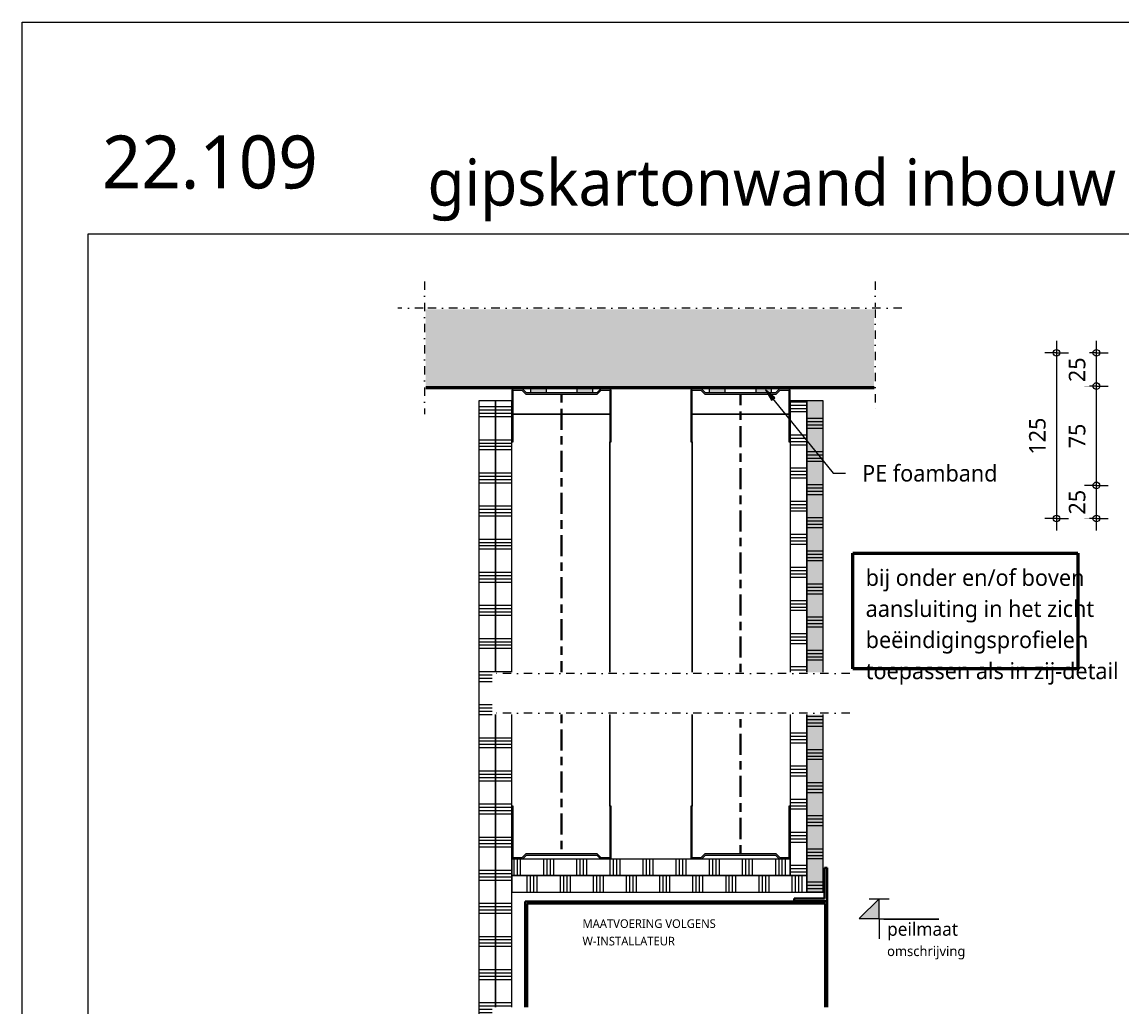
# Model space of a CAD drawing. Header units: millimetres. Extents: x -617 to 12931, y -7813 to -1363.
# Drawn here: x 8731 to 9562, y -2108 to -1363 of the extents above; entities that cross this region are included whole.
import ezdxf

# ---------------------------------------------------------------- set-up
doc = ezdxf.new("R2010")
doc.units = ezdxf.units.MM
doc.linetypes.add('Center', pattern=[31.75, 6.35, -4.7625, 15.875, -4.7625])
doc.linetypes.add('Dash dot', pattern=[15.875, 6.35, -4.7625, 0, -4.7625])
for name, color, linetype, lineweight in [('A-ANNO-DIMS', 211, 'Continuous', 13), ('A-ANNO-DIMS-5', 211, 'Continuous', 13), ('A-ANNO-NOTE', 131, 'Continuous', 18), ('A-DETL', 90, 'Continuous', 13), ('A-DETL-CNTR', 5, 'Center', 35), ('A-DETL-GENF', 92, 'Continuous', 18), ('A-DETL-MBND', 5, 'Continuous', 25), ('G-ANNO-TEXT', 231, 'Continuous', 13)]:
    doc.layers.add(name, color=color, linetype=linetype, lineweight=lineweight)
doc.styles.add('Segoe UI', font='segoeui.ttf', dxfattribs={"height": 7.5})
doc.styles.add('Segoe UI_1', font='segoeui.ttf', dxfattribs={"height": 10})
doc.styles.add('Segoe UI_3', font='segoeui.ttf', dxfattribs={"height": 12.5})
doc.styles.add('Segoe UI_5', font='segoeui.ttf', dxfattribs={"height": 40})
doc.styles.add('Segoe UI_6', font='segoeui.ttf', dxfattribs={"height": 35})
doc.styles.add('Segoe UI_7', font='segoeui.ttf', dxfattribs={"height": 6.5})
doc.dimstyles.new('2_5_mm', dxfattribs={"dimscale": 304.8, "dimtxt": 13.092049, "dimasz": 0.016404, "dimexe": 0.029528, "dimexo": 0.0625, "dimgap": 0.014764, "dimtad": 1, "dimdec": 0, "dimzin": 0, "dimdsep": 46, "dimtxsty": 'Segoe UI_3', "dimblk1": 'DOTBLANK', "dimblk2": 'DOTBLANK', "dimsah": 1, "dimcen": 0.09, "dimdle": 0.029528, "dimazin": 0, "dimtfac": 1, "dimtdec": 4, "dimtix": 1, "dimtmove": 0, "dimatfit": 3, "dimfxl": 0.029528, "dimfxlon": 1, "dimtvp": 1, "dimtfill": 1, "dimtolj": 1, "dimtzin": 0, "dimarcsym": 2})

# ---------------------------------------------------------------- blocks, each defined once
blk = doc.blocks.new('40  gipsplaat - D12_5-2957521-22_1 Principedetails metalstud')
at = {"layer": 'A-DETL-GENF', "lineweight": 13}
h = blk.add_hatch(dxfattribs=at)
h.set_pattern_fill('FP_322', color=256, style=0, pattern_type=2)
h.set_pattern_definition([(270, (2017.628, 9322.962), (25, 1e-15), []), (270, (2020.128, 9322.962), (25, 1e-15), []), (270, (2022.628, 9322.962), (25, 1e-15), []), (270, (2025.128, 9322.962), (25, 1e-15), [])])
h.paths.add_polyline_path([(0, 12.5), (0, 0), (121.5, 0), (121.5, 12.5), (12.5, 12.5)])
h.paths.add_polyline_path([(153.52, 12.5), (153.52, 0), (358.5, 0), (358.5, 12.5), (327.5, 12.5)])
at = {"layer": 'A-DETL-GENF'}
for p, q in [((12.5, 12.5), (0, 12.5)), ((0, 12.5), (0, 0)), ((0, 12.5), (0, 0)), ((13.5, 12.5), (12.5, 12.5)), ((13.5, 12.5), (12.5, 12.5)), ((52.5, 12.5), (13.5, 12.5)), ((121.5, 12.5), (52.5, 12.5)), ((121.5, 12.5), (52.5, 12.5)), ((327.5, 12.5), (153.52, 12.5)), ((327.5, 12.5), (153.52, 12.5)), ((358.5, 12.5), (327.5, 12.5)), ((358.5, 0), (358.5, 12.5)), ((358.5, 0), (358.5, 12.5)), ((0, 0), (121.5, 0)), ((153.52, 0), (358.5, 0))]:
    blk.add_line(p, q, dxfattribs=at)
blk = doc.blocks.new('40  gipsplaat - stootvast D12_5-2957522-22_1 Principedetails metalstud')
at = {"layer": 'A-DETL-GENF'}
h = blk.add_hatch(color=256, dxfattribs=at)
h.paths.add_polyline_path([(0, 0), (134, 0), (134, 12.5), (0, 12.5)])
h.paths.add_polyline_path([(166.02, 12.5), (166.02, 0), (371, 0), (371, 12.5)])
at = {"layer": 'A-DETL-GENF', "lineweight": 13}
h = blk.add_hatch(dxfattribs=at)
h.set_pattern_fill('FP_323', color=256, style=0, pattern_type=2)
h.set_pattern_definition([(270, (2030.128, 9335.462), (25, 1e-15), []), (270, (2032.628, 9335.462), (25, 1e-15), []), (270, (2035.128, 9335.462), (25, 1e-15), []), (270, (2037.628, 9335.462), (25, 1e-15), [])])
h.paths.add_polyline_path([(0, 0), (134, 0), (134, 12.5), (0, 12.5)])
h.paths.add_polyline_path([(166.02, 12.5), (166.02, 0), (371, 0), (371, 12.5)])
at = {"layer": 'A-DETL-GENF'}
for p, q in [((12.5, 12.5), (0, 12.5)), ((0, 12.5), (0, 0)), ((0, 12.5), (0, 0)), ((134, 12.5), (12.5, 12.5)), ((134, 12.5), (12.5, 12.5)), ((371, 12.5), (166.02, 12.5)), ((371, 12.5), (166.02, 12.5)), ((371, 0), (371, 12.5)), ((371, 0), (371, 12.5)), ((0, 0), (134, 0)), ((0, 0), (134, 0)), ((166.02, 0), (371, 0)), ((166.02, 0), (371, 0))]:
    blk.add_line(p, q, dxfattribs=at)
blk = doc.blocks.new('22 metalstud profiel - 75 mm hor-V257-22_1 Principedetails metalstud')
at = {"layer": 'A-DETL-GENF'}
blk.add_hatch(color=256, dxfattribs=at).paths.add_polyline_path([(-36.5, 0), (-37.5, -1), (-37.5, -40), (-36.5, -40), (-36.5, -1), (-29.91, -1), (-26.91, -4), (26.91, -4), (29.91, -1), (36.5, -1), (36.5, -40), (37.5, -40), (37.5, -1), (36.5, 0), (29.5, 0), (26.5, -3), (-26.5, -3), (-29.5, 0)])
for p, q in [((-36.5, 0), (-37.5, -1)), ((-26.5, -3), (-29.5, 0)), ((29.5, 0), (26.5, -3)), ((37.5, -1), (36.5, 0)), ((-37.5, -1), (-37.5, -40)), ((-36.5, -40), (-36.5, -1)), ((-36.5, -1), (-29.91, -1)), ((-29.91, -1), (-26.91, -4)), ((-26.91, -4), (26.91, -4)), ((26.5, -3), (-26.5, -3)), ((26.91, -4), (29.91, -1)), ((29.91, -1), (36.5, -1)), ((36.5, -1), (36.5, -40)), ((37.5, -40), (37.5, -1)), ((-37.5, -40), (-36.5, -40)), ((36.5, -40), (37.5, -40)), ((37.5, -40), (36.5, -40))]:
    blk.add_line(p, q, dxfattribs=at)
blk = doc.blocks.new('40  gipsplaat - D12_5-2957523-22_1 Principedetails metalstud')
at = {"layer": 'A-DETL-GENF', "lineweight": 13}
h = blk.add_hatch(dxfattribs=at)
h.set_pattern_fill('FP_324', color=256, style=0, pattern_type=2)
h.set_pattern_definition([(270, (2563.963, 9087.962), (25, 1e-15), []), (270, (2566.463, 9087.962), (25, 1e-15), []), (270, (2568.963, 9087.962), (25, 1e-15), []), (270, (2571.463, 9087.962), (25, 1e-15), [])])
h.paths.add_polyline_path([(0, 0), (149, 0), (149, 2.5), (197.98, 2.5), (197.98, 0), (414.83, 0), (414.83, 2.5), (446.85, 2.5), (446.85, 0), (667.83, 0), (667.83, 2.5), (699.85, 2.5), (699.85, 0), (904.83, 0), (904.83, 12.5), (0, 12.5), (0, 2.5)])
at = {"layer": 'A-DETL-GENF'}
for p, q in [((904.83, 12.5), (0, 12.5)), ((904.83, 12.5), (0, 12.5)), ((904.83, 0), (904.83, 12.5)), ((904.83, 0), (904.83, 12.5)), ((446.85, 0), (667.83, 0)), ((699.85, 0), (904.83, 0))]:
    blk.add_line(p, q, dxfattribs=at)
blk = doc.blocks.new('40  gipsplaat - D12_5-V258-22_1 Principedetails metalstud')
at = {"layer": 'A-DETL-GENF', "lineweight": 13}
h = blk.add_hatch(dxfattribs=at)
h.set_pattern_fill('FP_325', color=256, style=0, pattern_type=2)
h.set_pattern_definition([(270, (2563.963, 9100.462), (25, 1e-15), []), (270, (2566.463, 9100.462), (25, 1e-15), []), (270, (2568.963, 9100.462), (25, 1e-15), []), (270, (2571.463, 9100.462), (25, 1e-15), [])])
h.paths.add_polyline_path([(0, 0), (149, 0), (149, 12.5), (0, 12.5)])
h.paths.add_polyline_path([(197.98, 12.5), (197.98, 0), (414.83, 0), (414.83, 12.5), (288.83, 12.5)])
h.paths.add_polyline_path([(446.85, 12.5), (446.85, 0), (667.83, 0), (667.83, 12.5), (533.83, 12.5)])
h.paths.add_polyline_path([(699.85, 0), (904.83, 0), (904.83, 12.5), (699.85, 12.5)])
at = {"layer": 'A-DETL-GENF'}
for p, q in [((667.83, 12.5), (446.85, 12.5)), ((667.83, 12.5), (446.85, 12.5)), ((904.83, 12.5), (699.85, 12.5)), ((904.83, 12.5), (699.85, 12.5)), ((904.83, 0), (904.83, 12.5)), ((904.83, 0), (904.83, 12.5)), ((446.85, 0), (533.83, 0)), ((446.85, 0), (533.83, 0)), ((533.83, 0), (558.83, 0)), ((558.83, 0), (559.83, 0)), ((558.83, 0), (559.83, 0)), ((559.83, 0), (598.83, 0)), ((598.83, 0), (667.83, 0)), ((598.83, 0), (667.83, 0)), ((699.85, 0), (873.83, 0)), ((699.85, 0), (873.83, 0)), ((873.83, 0), (904.83, 0))]:
    blk.add_line(p, q, dxfattribs=at)
blk = doc.blocks.new('22 metalstud profiel - 75 mm hor-V259-22_1 Principedetails metalstud')
at = {"layer": 'A-DETL-GENF'}
blk.add_hatch(color=256, dxfattribs=at).paths.add_polyline_path([(-36.5, 0), (-29.5, 0), (-26.5, 3), (26.5, 3), (29.5, 0), (36.5, 0), (37.5, 1), (37.5, 40), (36.5, 40), (36.5, 1), (29.91, 1), (26.91, 4), (-26.91, 4), (-29.91, 1), (-36.5, 1), (-36.5, 40), (-37.5, 40), (-37.5, 1)])
for p, q in [((-36.5, 40), (-37.5, 40)), ((-37.5, 40), (-37.5, 1)), ((-36.5, 1), (-36.5, 40)), ((36.5, 40), (36.5, 1)), ((37.5, 40), (36.5, 40)), ((37.5, 40), (36.5, 40)), ((37.5, 1), (37.5, 40)), ((-37.5, 1), (-36.5, 0)), ((-29.91, 1), (-36.5, 1)), ((-26.91, 4), (-29.91, 1)), ((-29.5, 0), (-26.5, 3)), ((26.91, 4), (-26.91, 4)), ((-26.5, 3), (26.5, 3)), ((26.5, 3), (29.5, 0)), ((29.91, 1), (26.91, 4)), ((36.5, 1), (29.91, 1)), ((36.5, 0), (37.5, 1))]:
    blk.add_line(p, q, dxfattribs=at)
blk = doc.blocks.new('40  gipsplaat - D12_5-2957524-22_1 Principedetails metalstud')
at = {"layer": 'A-DETL-GENF', "lineweight": 13}
h = blk.add_hatch(dxfattribs=at)
h.set_pattern_fill('FP_328', color=256, style=0, pattern_type=2)
h.set_pattern_definition([(270, (9300.462, -1995.128), (25, 1e-15), []), (270, (9297.962, -1995.128), (25, 1e-15), []), (270, (9295.462, -1995.128), (25, 1e-15), []), (270, (9292.962, -1995.128), (25, 1e-15), [])])
h.paths.add_polyline_path([(162.52, 12.5), (0, 12.5), (0, 0), (210, 0), (210, 12.5)])
at = {"layer": 'A-DETL-GENF'}
for p, q in [((210, 12.5), (0, 12.5)), ((0, 12.5), (0, 0)), ((0, 12.5), (0, 0)), ((210, 0), (210, 12.5)), ((210, 0), (210, 12.5)), ((0, 0), (210, 0)), ((0, 0), (210, 0))]:
    blk.add_line(p, q, dxfattribs=at)
blk = doc.blocks.new('40  gipsplaat - D12_5-2957525-22_1 Principedetails metalstud')
at = {"layer": 'A-DETL-GENF', "lineweight": 13}
h = blk.add_hatch(dxfattribs=at)
h.set_pattern_fill('FP_329', color=256, style=0, pattern_type=2)
h.set_pattern_definition([(270, (9312.962, -2007.628), (25, 1e-15), []), (270, (9310.462, -2007.628), (25, 1e-15), []), (270, (9307.962, -2007.628), (25, 1e-15), []), (270, (9305.462, -2007.628), (25, 1e-15), [])])
h.paths.add_polyline_path([(175.02, 12.5), (0, 12.5), (0, 0), (222.5, 0), (222.5, 12.5)])
at = {"layer": 'A-DETL-GENF'}
for p, q in [((222.5, 12.5), (0, 12.5)), ((0, 12.5), (0, 0)), ((222.5, 12.5), (0, 12.5)), ((0, 12.5), (0, 0)), ((222.5, 0), (222.5, 12.5)), ((222.5, 0), (222.5, 12.5)), ((0, 0), (222.5, 0)), ((0, 0), (222.5, 0))]:
    blk.add_line(p, q, dxfattribs=at)
blk = doc.blocks.new('22 metalstud profiel - 75 mm hor-4394542-22_1 Principedetails metalstud')
at = {"layer": 'A-DETL-GENF'}
for points in [[(-36.5, 40), (-37.5, 40), (-37.5, 1), (-36.5, 0), (-29.5, 0), (-26.5, 3), (26.5, 3), (29.5, 0), (36.5, 0), (37.5, 1), (37.5, 40), (36.5, 40), (36.5, 1), (29.91, 1), (26.91, 4), (-26.91, 4), (-29.91, 1), (-36.5, 1)], [(-23.5, 3), (-23.5, -1), (-11.5, -1), (-11.5, 3)], [(23.5, 3), (11.5, 3), (11.5, -1), (23.5, -1)]]:
    blk.add_hatch(color=256, dxfattribs=at).paths.add_polyline_path(points)
for p, q in [((-36.5, 40), (-37.5, 40)), ((-37.5, 40), (-37.5, 1)), ((-36.5, 1), (-36.5, 40)), ((36.5, 40), (36.5, 1)), ((37.5, 40), (36.5, 40)), ((37.5, 40), (36.5, 40)), ((37.5, 1), (37.5, 40)), ((-37.5, 1), (-36.5, 0)), ((-29.91, 1), (-36.5, 1)), ((-26.91, 4), (-29.91, 1)), ((-29.5, 0), (-26.5, 3)), ((26.91, 4), (-26.91, 4)), ((-26.5, 3), (26.5, 3)), ((-23.5, 3), (-23.5, -1)), ((-11.5, -1), (-11.5, 3)), ((11.5, 3), (11.5, -1)), ((23.5, -1), (23.5, 3)), ((26.5, 3), (29.5, 0)), ((29.91, 1), (26.91, 4)), ((36.5, 1), (29.91, 1)), ((36.5, 0), (37.5, 1)), ((-36.5, 0), (-29.5, 0)), ((29.5, 0), (36.5, 0))]:
    blk.add_line(p, q, dxfattribs=at)
blk = doc.blocks.new('00 afbreeklijn 1 s l - Type 1-2338412-22_1 Principedetails metalstud')
at = {"layer": 'A-DETL-GENF', "linetype": 'Dash dot'}
for p, q in [((250, 30.02), (-20, 30.02)), ((250, 0), (-20, 0))]:
    blk.add_line(p, q, dxfattribs=at)
blk = doc.blocks.new('23 vloerweergave - 23 DI vloerweergave s e-4415489-22_1 Principedetails metalstud')
at = {"layer": 'A-DETL-GENF', "linetype": 'Dash dot'}
blk.add_hatch(color=256, dxfattribs=at).paths.add_polyline_path([(-169.16, 0), (169.16, 0), (169.16, 59), (-169.16, 59)])
for p, q in [((-170.16, 80), (-170.16, -20)), ((170.16, 80), (170.16, 61)), ((-171.16, 60), (-190.16, 60)), ((190.16, 60), (-169.16, 60)), ((170.16, 59), (170.16, -20))]:
    blk.add_line(p, q, dxfattribs=at)
at = {"layer": 'A-DETL-GENF', "lineweight": 50}
blk.add_line((-169.16, 0), (169.16, 0), dxfattribs=at)
blk = doc.blocks.new('DIMBLOCK158-22_1 Principedetails metalstud')
at = {"layer": 'A-ANNO-DIMS-5'}
for p, q in [((9541.56, -1713), (9532.56, -1713)), ((9541.56, -1747), (9541.56, -1713)), ((9541.56, -1713), (9550.56, -1713)), ((9541.56, -1738), (9532.56, -1738)), ((9541.56, -1738), (9550.56, -1738))]:
    blk.add_line(p, q, dxfattribs=at)
for centre in [(9541.56, -1713), (9541.56, -1738)]:
    blk.add_circle(centre, 2.5, dxfattribs=at)
at = {"layer": 'A-ANNO-DIMS-5', "color": 0, "insert": (9520.75, -1735.03), "char_height": 12.5, "width": 22.8516, "attachment_point": 1, "rotation": 90, "line_spacing_factor": 1.142579, "style": 'Segoe UI_3', "bg_fill": 3, "box_fill_scale": 1.25, "bg_fill_color": 9, "bg_fill_true_color": 13158600, "bg_fill_transparency": 0}
blk.add_mtext('25', dxfattribs=at)
blk = doc.blocks.new('_DotBlank')
at = {"color": 0, "linetype": 'ByBlock', "lineweight": -2}
blk.add_line((-0.5, 0), (-1, 0), dxfattribs=at)
blk.add_circle((0, 0), 0.5, dxfattribs=at)
blk = doc.blocks.new('DIMBLOCK159-22_1 Principedetails metalstud')
at = {"layer": 'A-ANNO-DIMS-5'}
for p, q in [((9541.56, -1638), (9532.56, -1638)), ((9541.56, -1713), (9541.56, -1638)), ((9541.56, -1638), (9550.56, -1638)), ((9541.56, -1713), (9532.56, -1713)), ((9541.56, -1713), (9550.56, -1713))]:
    blk.add_line(p, q, dxfattribs=at)
for centre in [(9541.56, -1638), (9541.56, -1713)]:
    blk.add_circle(centre, 2.5, dxfattribs=at)
at = {"layer": 'A-ANNO-DIMS-5', "color": 0, "insert": (9520.75, -1685.03), "char_height": 12.5, "width": 22.8516, "attachment_point": 1, "rotation": 90, "line_spacing_factor": 1.142579, "style": 'Segoe UI_3', "bg_fill": 3, "box_fill_scale": 1.25, "bg_fill_color": 9, "bg_fill_true_color": 13158600, "bg_fill_transparency": 0}
blk.add_mtext('75', dxfattribs=at)
blk = doc.blocks.new('DIMBLOCK160-22_1 Principedetails metalstud')
at = {"layer": 'A-ANNO-DIMS-5'}
for p, q in [((9541.56, -1638), (9541.56, -1604)), ((9541.56, -1613), (9532.56, -1613)), ((9541.56, -1613), (9550.56, -1613)), ((9541.56, -1638), (9532.56, -1638)), ((9541.56, -1638), (9550.56, -1638))]:
    blk.add_line(p, q, dxfattribs=at)
for centre in [(9541.56, -1613), (9541.56, -1638)]:
    blk.add_circle(centre, 2.5, dxfattribs=at)
at = {"layer": 'A-ANNO-DIMS-5', "color": 0, "insert": (9520.75, -1635.03), "char_height": 12.5, "width": 22.8516, "attachment_point": 1, "rotation": 90, "line_spacing_factor": 1.142579, "style": 'Segoe UI_3', "bg_fill": 3, "box_fill_scale": 1.25, "bg_fill_color": 9, "bg_fill_true_color": 13158600, "bg_fill_transparency": 0}
blk.add_mtext('25', dxfattribs=at)
blk = doc.blocks.new('DIMBLOCK161-22_1 Principedetails metalstud')
at = {"layer": 'A-ANNO-DIMS-5'}
for p, q in [((9511.56, -1604), (9511.56, -1747)), ((9511.56, -1613), (9502.56, -1613)), ((9511.56, -1613), (9520.56, -1613)), ((9511.56, -1738), (9502.56, -1738)), ((9511.56, -1738), (9520.56, -1738))]:
    blk.add_line(p, q, dxfattribs=at)
for centre in [(9511.56, -1613), (9511.56, -1738)]:
    blk.add_circle(centre, 2.5, dxfattribs=at)
at = {"layer": 'A-ANNO-DIMS-5', "color": 0, "insert": (9490.75, -1689.79), "char_height": 12.5, "width": 34.2774, "attachment_point": 1, "rotation": 90, "line_spacing_factor": 1.142579, "style": 'Segoe UI_3', "bg_fill": 3, "box_fill_scale": 1.25, "bg_fill_color": 9, "bg_fill_true_color": 13158600, "bg_fill_transparency": 0}
blk.add_mtext('125', dxfattribs=at)

msp = doc.modelspace()

# ---------------------------------------------------------------- hatches: boundary and pattern name
at = {"layer": 'A-ANNO-NOTE'}
msp.add_hatch(color=256, dxfattribs=at).paths.add_polyline_path([(9377.59, -2040.13), (9377.59, -2025.13), (9362.59, -2040.13)])
at = {"layer": 'A-DETL-GENF'}
for points in [[(9313.46, -2026.86), (9338.46, -2026.86), (9338.46, -2001.86), (9336.46, -2001.86), (9336.46, -2024.86), (9313.46, -2024.86)], [(9336.96, -2107.11), (9338.46, -2107.11), (9338.46, -2027.13), (9110.46, -2027.13), (9110.46, -2107.11), (9111.96, -2107.11), (9111.96, -2028.63), (9336.96, -2028.63)]]:
    msp.add_hatch(color=7, dxfattribs=at).paths.add_polyline_path(points)
at = {"layer": 'G-ANNO-TEXT'}
msp.add_hatch(color=7, dxfattribs=at).paths.add_polyline_path([(9291.96, -1640.79), (9296.39, -1648.79), (9298.86, -1646.79)])

# ---------------------------------------------------------------- linework, layer by layer
at = {"layer": 'A-ANNO-NOTE'}
msp.add_line((9370.09, -2025.13), (9385.09, -2025.13), dxfattribs=at)
at = {"layer": 'A-DETL', "lineweight": 18}
for p, q in [((8730.71, -1363.15), (12930.71, -1363.15)), ((8730.71, -2848.15), (8730.71, -1363.15)), ((8780.71, -2798.15), (8780.71, -1523.15)), ((8780.71, -1523.15), (10780.71, -1523.15))]:
    msp.add_line(p, q, dxfattribs=at)
at = {"layer": 'A-DETL', "lineweight": 50}
for p, q in [((9357.67, -1764.09), (9527.67, -1764.09)), ((9357.67, -1851.59), (9357.67, -1764.09)), ((9527.67, -1764.09), (9527.67, -1851.59)), ((9527.67, -1851.59), (9357.67, -1851.59))]:
    msp.add_line(p, q, dxfattribs=at)
at = {"layer": 'A-DETL', "lineweight": 35}
for p, q in [((9338.46, -2001.86), (9336.46, -2001.86)), ((9336.46, -2001.86), (9336.46, -2024.86)), ((9338.46, -2026.86), (9338.46, -2001.86)), ((9338.46, -2027.13), (9110.46, -2027.13)), ((9110.46, -2027.13), (9110.46, -2107.11)), ((9336.46, -2024.86), (9313.46, -2024.86)), ((9313.46, -2024.86), (9313.46, -2026.86)), ((9313.46, -2026.86), (9338.46, -2026.86)), ((9338.46, -2107.11), (9338.46, -2027.13)), ((9111.96, -2107.11), (9111.96, -2028.63)), ((9111.96, -2028.63), (9336.96, -2028.63)), ((9336.96, -2028.63), (9336.96, -2107.11))]:
    msp.add_line(p, q, dxfattribs=at)
at = {"layer": 'A-DETL-CNTR'}
for p, q in [((9137.96, -1644.13), (9137.96, -1854.11)), ((9272.96, -1854.11), (9272.96, -1644.13)), ((9137.96, -1886.13), (9137.96, -1991.13)), ((9272.96, -1991.13), (9272.96, -1886.13))]:
    msp.add_line(p, q, dxfattribs=at)
at = {"layer": 'A-DETL-MBND'}
for p, q in [((9101.46, -1659.13), (9174.46, -1659.13)), ((9236.46, -1659.13), (9309.46, -1659.13)), ((9174.46, -1854.11), (9174.46, -1680.13)), ((9236.46, -1854.11), (9236.46, -1680.13)), ((9174.46, -1955.13), (9174.46, -1886.13)), ((9236.46, -1955.13), (9236.46, -1886.13))]:
    msp.add_line(p, q, dxfattribs=at)
at = {"layer": 'G-ANNO-TEXT', "color": 250}
for p, q in [((9291.96, -1640.79), (9296.39, -1648.79)), ((9298.86, -1646.79), (9291.96, -1640.79)), ((9291.96, -1640.79), (9342.96, -1703.84)), ((9296.39, -1648.79), (9298.86, -1646.79)), ((9342.96, -1703.84), (9352.29, -1703.84))]:
    msp.add_line(p, q, dxfattribs=at)

# ---------------------------------------------------------------- block references
at = {"layer": 'A-DETL-GENF', "linetype": 'Dash dot'}
for name, p in [('23 vloerweergave - 23 DI vloerweergave s e-4415489-22_1 Principedetails metalstud', (9204.59, -1639.13)), ('00 afbreeklijn 1 s l - Type 1-2338412-22_1 Principedetails metalstud', (9105.46, -1885.13))]:
    msp.add_blockref(name, p, dxfattribs=at)
at = {"layer": 'A-DETL-GENF'}
for name, p, rotation in [('22 metalstud profiel - 75 mm hor-4394542-22_1 Principedetails metalstud', (9137.96, -1640.13), 180), ('22 metalstud profiel - 75 mm hor-4394542-22_1 Principedetails metalstud', (9272.96, -1640.13), 180), ('40  gipsplaat - D12_5-2957523-22_1 Principedetails metalstud', (9087.96, -2553.96), 90), ('40  gipsplaat - D12_5-V258-22_1 Principedetails metalstud', (9100.46, -2553.96), 90), ('40  gipsplaat - D12_5-2957521-22_1 Principedetails metalstud', (9322.96, -2007.63), 90), ('40  gipsplaat - stootvast D12_5-2957522-22_1 Principedetails metalstud', (9335.46, -2020.13), 90), ('22 metalstud profiel - 75 mm hor-V257-22_1 Principedetails metalstud', (9272.96, -1995.13), 180), ('40  gipsplaat - D12_5-2957524-22_1 Principedetails metalstud', (9310.46, -1995.13), 180), ('40  gipsplaat - D12_5-2957525-22_1 Principedetails metalstud', (9322.96, -2007.63), 180)]:
    msp.add_blockref(name, p, dxfattribs=dict(at, rotation=rotation))
msp.add_blockref('22 metalstud profiel - 75 mm hor-V259-22_1 Principedetails metalstud', (9137.96, -1995.13), dxfattribs=at)

# ---------------------------------------------------------------- texts
at = {"layer": 'A-ANNO-NOTE', "lineweight": 13, "insert": (9383.64, -2060.91), "char_height": 7.5, "width": 72.5527, "attachment_point": 1, "style": 'Segoe UI', "bg_fill": 3, "box_fill_scale": 1.25, "bg_fill_color": 9, "bg_fill_true_color": 13158600, "bg_fill_transparency": 0}
msp.add_mtext('omschrijving', dxfattribs=at)
at = {"layer": 'G-ANNO-TEXT', "color": 7, "attachment_point": 1}
for s, insert, char_height, width, style in [('22.109', (8790.97, -1448.84), 40, 201.6244, 'Segoe UI_5'), ('gipskartonwand inbouw BSH-kast', (9036.73, -1466.78), 35, 907.1094, 'Segoe UI_6'), ('PE foamband', (9364.79, -1697.59), 12.5, 125.0632, 'Segoe UI_3'), ('bij onder en/of boven', (9367.49, -1776.38), 12.5, 205.232, 'Segoe UI_3'), ('aansluiting in het zicht', (9367.49, -1799.86), 12.5, 211.2447, 'Segoe UI_3'), ('beëindigingsprofielen', (9367.49, -1823.34), 12.5, 204.4303, 'Segoe UI_3'), ('toepassen als in zij-detail', (9367.49, -1846.83), 12.5, 235.6961, 'Segoe UI_3'), ('MAATVOERING VOLGENS', (9153.7, -2040.65), 6.5, 134.2827, 'Segoe UI_7'), ('W-INSTALLATEUR', (9153.7, -2053.87), 6.5, 92.9958, 'Segoe UI_7')]:
    msp.add_mtext(s, dxfattribs=dict(at, insert=insert, char_height=char_height, width=width, style=style))

# ---------------------------------------------------------------- dimensions: what is measured, and where the dimension line sits
at = {"layer": 'A-ANNO-DIMS'}
dim = msp.add_linear_dim(base=(9541.56, -1713), p1=(9550.56, -1738), p2=(9550.56, -1713), angle=90, dimstyle='2_5_mm', override={"dimpost": '<>', "dimfxl": 25}, dxfattribs=at)
dim.commit()
dim.dimension.update_dxf_attribs({"geometry": 'DIMBLOCK158-22_1 Principedetails metalstud', "text_midpoint": (9530.59, -1725.5)})

# ---------------------------------------------------------------- next in the draw order: texts
at = {"layer": 'A-ANNO-NOTE', "lineweight": 13, "insert": (9383.64, -2043.07), "char_height": 10, "width": 65.3375, "attachment_point": 1, "style": 'Segoe UI_1', "bg_fill": 3, "box_fill_scale": 1.25, "bg_fill_color": 9, "bg_fill_true_color": 13158600, "bg_fill_transparency": 0}
msp.add_mtext('peilmaat', dxfattribs=at)

# ---------------------------------------------------------------- next in the draw order: dimensions: what is measured, and where the dimension line sits
at = {"layer": 'A-ANNO-DIMS'}
dim = msp.add_linear_dim(base=(9541.56, -1638), p1=(9550.56, -1713), p2=(9550.56, -1638), angle=90, dimstyle='2_5_mm', override={"dimpost": '<>', "dimfxl": 75}, dxfattribs=at)
dim.commit()
dim.dimension.update_dxf_attribs({"geometry": 'DIMBLOCK159-22_1 Principedetails metalstud', "text_midpoint": (9530.7, -1675.5)})

# ---------------------------------------------------------------- next in the draw order: linework, layer by layer
at = {"layer": 'A-ANNO-NOTE'}
for p, q in [((9377.59, -2025.13), (9362.59, -2040.13)), ((9377.59, -2040.13), (9377.59, -2025.13)), ((9362.59, -2040.13), (9377.59, -2040.13)), ((9377.59, -2040.13), (9377.59, -2055.33)), ((9377.59, -2040.23), (9422.59, -2040.23))]:
    msp.add_line(p, q, dxfattribs=at)

# ---------------------------------------------------------------- next in the draw order: dimensions: what is measured, and where the dimension line sits
at = {"layer": 'A-ANNO-DIMS'}
dim = msp.add_linear_dim(base=(9541.56, -1613), p1=(9550.56, -1638), p2=(9550.56, -1613), angle=90, dimstyle='2_5_mm', override={"dimpost": '<>', "dimfxl": 25}, dxfattribs=at)
dim.commit()
dim.dimension.update_dxf_attribs({"geometry": 'DIMBLOCK160-22_1 Principedetails metalstud', "text_midpoint": (9530.59, -1625.5)})

# ---------------------------------------------------------------- next in the draw order: dimensions: what is measured, and where the dimension line sits
dim = msp.add_linear_dim(base=(9511.56, -1738), p1=(9520.56, -1613), p2=(9520.56, -1738), angle=90, dimstyle='2_5_mm', override={"dimpost": '<>', "dimfxl": 125}, dxfattribs=at)
dim.commit()
dim.dimension.update_dxf_attribs({"geometry": 'DIMBLOCK161-22_1 Principedetails metalstud', "text_midpoint": (9500.56, -1675.5)})

doc.saveas('drawing.dxf')
